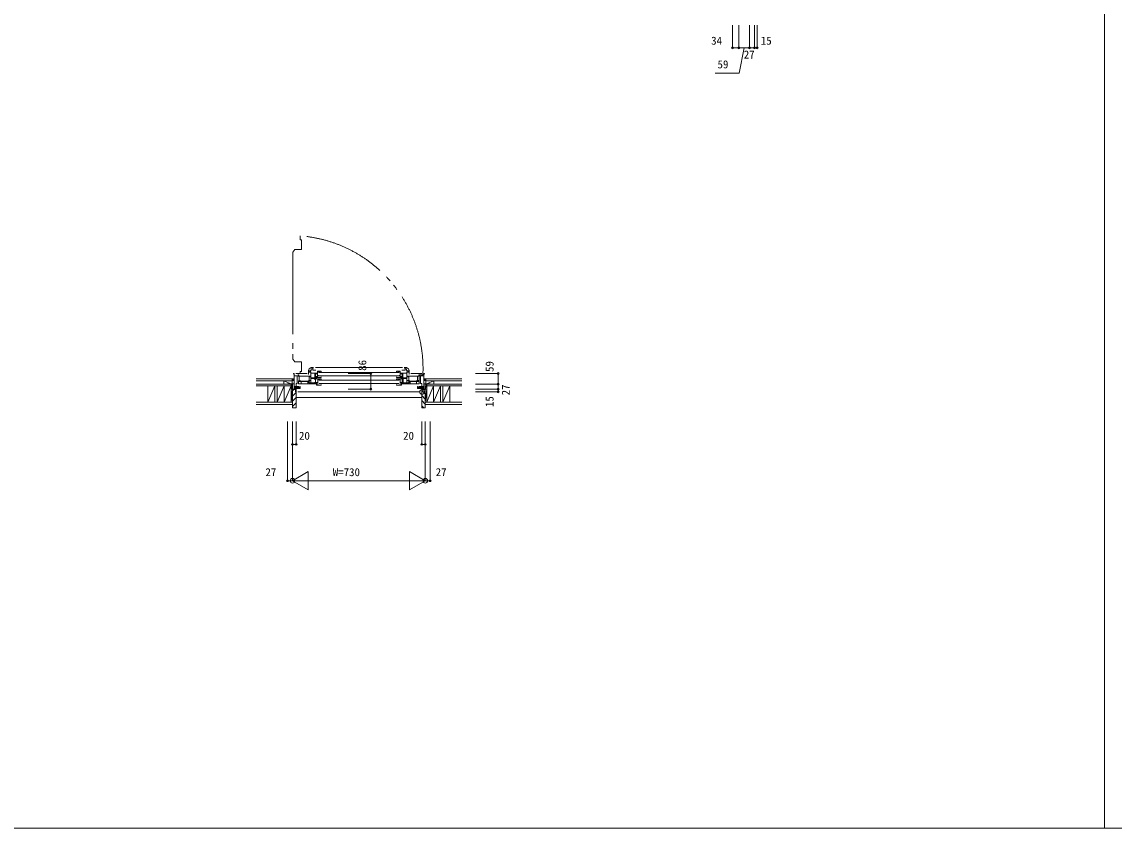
# Model space of a CAD drawing. Units: millimetres, scale not verified. Extents: x -13762 to 13750, y -10012 to 10000.
# Drawn here: x 1301 to 7302, y -10000 to -5571 of the extents above; entities that cross this region are included whole.
import ezdxf
from ezdxf.enums import TextEntityAlignment as Align

# ---------------------------------------------------------------- set-up
doc = ezdxf.new("R2010")
doc.units = ezdxf.units.MM
doc.header["$LTSCALE"] = 50
doc.header["$PDMODE"] = 32
doc.header["$PDSIZE"] = 25
doc.linetypes.add('DOUBLE_CHAIN2', pattern=[12.8, 9, -1, 0.6, -0.6, 0.6, -1])
for name, color, linetype, lineweight in [('0-0_0', 7, 'Continuous', 9), ('0-3_YKK_11', 5, 'Continuous', 9), ('0-5_YKK_13', 4, 'Continuous', 18), ('0-8_YKK_A1', 7, 'Continuous', 9), ('0-9_YSS_KE', 2, 'Continuous', 18)]:
    doc.layers.add(name, color=color, linetype=linetype, lineweight=lineweight)
doc.styles.add('ＭＳ ゴシック', font='')
doc.styles.get('ＭＳ ゴシック').set_extended_font_data('MS Gothic')

msp = doc.modelspace()

# ---------------------------------------------------------------- linework, layer by layer
at = {"layer": '0-0_0'}
for p, q in [((7250, -10000), (7250, 9500)), ((-13750, -10000), (13750, -10000))]:
    msp.add_line(p, q, dxfattribs=at)
at = {"layer": '0-3_YKK_11'}
for p, q in [((2794.16, -7531.5), (2785.3, -7540.36)), ((2785.3, -7531.5), (2795.3, -7531.5)), ((2788.5, -7531.5), (2785.3, -7534.7)), ((2785.3, -7541.5), (2795.3, -7541.5)), ((2795.3, -7536.01), (2789.81, -7541.5)), ((3509.7, -7534.7), (3512.9, -7531.5)), ((3509.7, -7540.36), (3518.56, -7531.5)), ((3519.7, -7531.5), (3509.7, -7531.5)), ((3519.7, -7541.5), (3509.7, -7541.5)), ((3514.21, -7541.5), (3519.7, -7536.01)), ((3519.7, -7544.5), (3519.7, -7531.5)), ((3519.7, -7543.5), (3519.7, -7531.5)), ((2802.5, -7589.5), (2787.5, -7589.5)), ((2787.5, -7589.5), (2787.5, -7691.5)), ((2787.5, -7597.97), (2795.97, -7589.5)), ((2787.5, -7626.25), (2807.5, -7606.25)), ((2804.5, -7591.5), (2802.5, -7589.5)), ((2804.5, -7603), (2804.5, -7591.5)), ((2807.5, -7603.5), (2805, -7603.5)), ((2807.5, -7689.5), (2807.5, -7603.5)), ((3497.5, -7689.5), (3497.5, -7603.5)), ((3497.5, -7603.5), (3500, -7603.5)), ((3500.5, -7591.5), (3502.5, -7589.5)), ((3500.5, -7603), (3500.5, -7591.5)), ((3517.5, -7614.94), (3500.5, -7597.94)), ((3502.5, -7589.5), (3517.5, -7589.5)), ((3517.5, -7589.5), (3517.5, -7691.5)), ((2787.5, -7654.54), (2807.5, -7634.54)), ((2787.5, -7682.82), (2807.5, -7662.82)), ((3497.49, -7633.5), (2807.5, -7633.5)), ((3517.5, -7643.22), (3497.5, -7623.22)), ((3517.5, -7671.51), (3497.5, -7651.51)), ((3509.21, -7691.5), (3497.5, -7679.79)), ((2787.5, -7691.5), (2805.5, -7691.5)), ((3517.5, -7691.5), (3499.5, -7691.5))]:
    msp.add_line(p, q, dxfattribs=at)
for centre, radius, start, end in [((2805, -7603), 0.5, 180, 270), ((3500, -7603), 0.5, 270, 0), ((2805.5, -7689.5), 2, 270, 0), ((3499.5, -7689.5), 2, 180, 270)]:
    msp.add_arc(centre, radius, start, end, dxfattribs=at)
msp.add_point((3499.7, -7603.5), dxfattribs=at)
at = {"layer": '0-5_YKK_13', "linetype": 'DOUBLE_CHAIN2'}
for p, q in [((2800.96, -6821.5), (2789.2, -6836)), ((2789.2, -6836), (2789.2, -7423.6)), ((2837.2, -6821.5), (2800.96, -6821.5)), ((2789.2, -7423.6), (2800.96, -7438.1)), ((2800.96, -7438.1), (2837.2, -7438.1)), ((2837.2, -7438.1), (2837.2, -7491.4)), ((2830.7, -7491.4), (2830.7, -7497.8)), ((2837.2, -7491.4), (2830.7, -7491.4))]:
    msp.add_line(p, q, dxfattribs=at)
at = {"layer": '0-5_YKK_13'}
for p, q in [((2876.2, -7506.5), (2876.2, -7485.02)), ((2876.2, -7487.2), (2886.64, -7487.2)), ((2876.2, -7495.6), (2888.5, -7495.6)), ((2878.3, -7495.6), (2878.3, -7497.6)), ((2879.9, -7477.25), (2890.7, -7468.5)), ((2879.9, -7487.2), (2879.9, -7490.6)), ((2886.5, -7487.2), (2886.5, -7490.6)), ((2886.64, -7487.2), (2890.2, -7484.3)), ((2888.5, -7492.7), (2888.5, -7553.3)), ((2922.5, -7501.4), (2888.5, -7501.4)), ((2890.2, -7477.1), (2898.7, -7477.1)), ((2890.2, -7484.3), (2890.2, -7477.1)), ((2890.7, -7468.5), (2903.7, -7468.5)), ((2898.7, -7473.5), (2898.7, -7484.7)), ((2901.2, -7473.5), (2898.7, -7473.5)), ((2915.7, -7484.7), (2898.7, -7484.7)), ((2901.2, -7468.5), (2901.2, -7473.5)), ((3391.3, -7468.5), (2913.7, -7468.5)), ((2925.5, -7489.9), (2945.5, -7489.9)), ((2925.5, -7489.9), (2925.5, -7524.1)), ((2930.5, -7489.9), (2930.5, -7496.2)), ((2933.5, -7496.7), (3371.5, -7496.7)), ((2936.6, -7489.9), (2936.6, -7494.7)), ((2936.6, -7494.7), (2939.2, -7494.7)), ((2942.7, -7494.7), (2945.5, -7494.7)), ((2945.5, -7494.7), (2945.5, -7489.9)), ((3379.5, -7489.9), (3359.5, -7489.9)), ((3374.5, -7489.9), (3374.5, -7496.2)), ((3379.5, -7489.9), (3379.5, -7524.1)), ((3382.5, -7501.4), (3416.5, -7501.4)), ((3389.3, -7484.7), (3406.3, -7484.7)), ((3414.3, -7468.5), (3401.3, -7468.5)), ((3403.8, -7468.5), (3403.8, -7473.5)), ((3403.8, -7473.5), (3406.3, -7473.5)), ((3406.3, -7473.5), (3406.3, -7484.7)), ((3414.8, -7477.1), (3406.3, -7477.1)), ((3425.1, -7477.25), (3414.3, -7468.5)), ((3414.8, -7484.3), (3414.8, -7477.1)), ((3418.36, -7487.2), (3414.8, -7484.3)), ((3416.5, -7492.7), (3416.5, -7553.3)), ((3428.8, -7495.6), (3416.5, -7495.6)), ((3428.8, -7487.2), (3418.36, -7487.2)), ((3418.5, -7487.2), (3418.5, -7490.6)), ((3425.1, -7487.2), (3425.1, -7490.6)), ((3426.7, -7495.6), (3426.7, -7497.6)), ((3428.8, -7506.5), (3428.8, -7485.02)), ((2760.5, -7559.5), (2760.5, -7561.5)), ((2796.5, -7559.5), (2760.5, -7559.5)), ((2773.15, -7561.5), (2773.15, -7559.5)), ((2787.5, -7561.5), (2787.5, -7559.5)), ((2792.5, -7502.5), (2796.5, -7502.5)), ((2792.5, -7505.5), (2792.5, -7502.5)), ((2796.5, -7502.5), (2796.5, -7588.5)), ((2796.5, -7516), (2813.5, -7516)), ((2869, -7502.5), (2806.5, -7502.5)), ((2807.5, -7578.2), (2807.5, -7556.5)), ((2807.5, -7556.5), (2813.5, -7556.5)), ((2813.5, -7556.5), (2813.5, -7516)), ((2822.9, -7510), (2816.5, -7510)), ((2819.5, -7510), (2819.5, -7512.5)), ((2819.5, -7514.5), (2819.5, -7516.5)), ((2884.5, -7516.5), (2819.5, -7516.5)), ((2821.5, -7542), (2821.5, -7558.5)), ((2823.5, -7546), (2821.5, -7546)), ((2871.5, -7546.2), (2821.5, -7546.2)), ((2821.5, -7558.5), (2916.8, -7558.5)), ((2822.9, -7516.5), (2822.9, -7510)), ((2824.5, -7516.5), (2824.5, -7542)), ((2828.6, -7546), (2833, -7546)), ((2833, -7544.2), (2877, -7544.2)), ((2835.25, -7546.2), (2835.25, -7558.5)), ((2871.5, -7558.5), (2871.5, -7546.2)), ((2871.5, -7552.2), (2878.5, -7552.2)), ((2873.2, -7542.1), (2882.8, -7542.1)), ((2873.2, -7544.2), (2873.2, -7542.1)), ((2876.2, -7506.5), (2878.2, -7506.5)), ((2877, -7544.2), (2877, -7551.9)), ((2878.5, -7516.5), (2878.5, -7558.5)), ((2878.5, -7553.6), (2911.9, -7553.6)), ((2878.6, -7520), (2888.5, -7520)), ((2878.6, -7539.51), (2881.79, -7541.35)), ((2880.65, -7540.7), (2888.5, -7540.7)), ((2882.8, -7540.7), (2882.8, -7542.1)), ((2884.5, -7520), (2884.5, -7516.5)), ((2888.5, -7518.3), (2884.5, -7518.3)), ((2888.5, -7553.3), (2885.5, -7553.3)), ((2888.5, -7525.6), (2921.5, -7525.6)), ((2921.5, -7530.6), (2888.5, -7530.6)), ((2890.15, -7553.6), (2890.15, -7558.5)), ((2908.4, -7530.6), (2908.4, -7535.3)), ((2910.5, -7504.1), (2925.5, -7504.1)), ((2910.5, -7524.1), (2910.5, -7504.1)), ((2929.8, -7524.1), (2910.5, -7524.1)), ((2945.5, -7532.1), (2910.5, -7532.1)), ((2910.5, -7552.1), (2910.5, -7549.6)), ((2926.5, -7552.1), (2910.5, -7552.1)), ((2911.9, -7553.6), (2911.9, -7558.5)), ((2912, -7505.6), (2916.5, -7505.6)), ((2912, -7519.2), (2925.5, -7519.2)), ((2914.5, -7532.1), (2914.5, -7552.1)), ((2914.6, -7505.6), (2914.6, -7519.2)), ((2916.5, -7504.1), (2916.5, -7505.6)), ((2916.5, -7525.6), (2916.5, -7530.6)), ((2916.8, -7558.5), (2916.8, -7552.99)), ((2918.8, -7566.3), (2918.8, -7552.1)), ((2925.5, -7513.4), (2930.5, -7513.4)), ((2926.5, -7532.1), (2926.5, -7566.3)), ((2929.8, -7524), (2929.8, -7524.1)), ((2945.5, -7524), (2929.8, -7524)), ((2930.5, -7513.4), (2930.5, -7517.26)), ((2930.5, -7532.1), (2930.5, -7538.4)), ((3371.5, -7515.7), (2933.5, -7515.7)), ((2933.5, -7538.9), (3371.5, -7538.9)), ((3371.5, -7557.9), (2933.5, -7557.9)), ((2936.6, -7532.1), (2936.6, -7536.9)), ((2936.6, -7536.9), (2939.2, -7536.9)), ((2945.5, -7520.7), (2945.5, -7524)), ((3359.5, -7520.7), (3359.5, -7524)), ((3359.5, -7524), (3375.2, -7524)), ((3359.5, -7536.9), (3359.5, -7532.1)), ((3359.5, -7532.1), (3394.5, -7532.1)), ((3362.3, -7536.9), (3359.5, -7536.9)), ((3374.5, -7513.4), (3374.5, -7517.26)), ((3379.5, -7513.4), (3374.5, -7513.4)), ((3374.5, -7532.1), (3374.5, -7538.4)), ((3375.2, -7524), (3375.2, -7524.1)), ((3375.2, -7524.1), (3394.5, -7524.1)), ((3378.5, -7532.1), (3378.5, -7566.3)), ((3378.5, -7552.1), (3394.5, -7552.1)), ((3394.5, -7504.1), (3379.5, -7504.1)), ((3393, -7519.2), (3379.5, -7519.2)), ((3416.5, -7525.6), (3383.5, -7525.6)), ((3383.5, -7530.6), (3416.5, -7530.6)), ((3386.2, -7566.3), (3386.2, -7552.1)), ((3388.2, -7558.5), (3388.2, -7552.99)), ((3483.5, -7558.5), (3388.2, -7558.5)), ((3388.5, -7504.1), (3388.5, -7505.6)), ((3393, -7505.6), (3388.5, -7505.6)), ((3388.5, -7525.6), (3388.5, -7530.6)), ((3390.4, -7505.6), (3390.4, -7519.2)), ((3390.5, -7532.1), (3390.5, -7552.1)), ((3426.5, -7553.6), (3393.1, -7553.6)), ((3393.1, -7553.6), (3393.1, -7558.5)), ((3394.5, -7524.1), (3394.5, -7504.1)), ((3394.5, -7552.1), (3394.5, -7549.6)), ((3396.6, -7530.6), (3396.6, -7553.6)), ((3414.85, -7553.6), (3414.85, -7558.5)), ((3416.5, -7518.3), (3420.5, -7518.3)), ((3426.4, -7520), (3416.5, -7520)), ((3424.35, -7540.7), (3416.5, -7540.7)), ((3416.5, -7553.3), (3419.5, -7553.3)), ((3420.5, -7516.5), (3485.5, -7516.5)), ((3420.5, -7520), (3420.5, -7516.5)), ((3422.2, -7540.7), (3422.2, -7542.1)), ((3431.8, -7542.1), (3422.2, -7542.1)), ((3426.4, -7539.51), (3423.21, -7541.35)), ((3426.5, -7516.5), (3426.5, -7558.5)), ((3433.5, -7552.2), (3426.5, -7552.2)), ((3428.8, -7506.5), (3426.8, -7506.5)), ((3428, -7544.2), (3428, -7551.9)), ((3471.8, -7544.2), (3428, -7544.2)), ((3431.8, -7544.2), (3431.8, -7542.1)), ((3433.5, -7558.5), (3433.5, -7546.2)), ((3433.5, -7546.2), (3483.5, -7546.2)), ((3438.8, -7502.5), (3498.5, -7502.5)), ((3469.75, -7546.2), (3469.75, -7558.5)), ((3471.8, -7539.9), (3471.8, -7546)), ((3471.8, -7539.9), (3483.5, -7539.9)), ((3476.4, -7546), (3471.8, -7546)), ((3474, -7539.9), (3474, -7516.5)), ((3481.5, -7546), (3483.5, -7546)), ((3482.1, -7510), (3504.1, -7510)), ((3482.1, -7516.5), (3482.1, -7510)), ((3483.5, -7516.5), (3483.5, -7558.5)), ((3485.5, -7510), (3485.5, -7512.5)), ((3485.5, -7514.5), (3485.5, -7516.5)), ((3508.5, -7516), (3491.5, -7516)), ((3491.5, -7556.5), (3491.5, -7516)), ((3497.5, -7556.5), (3491.5, -7556.5)), ((3497.5, -7578.2), (3497.5, -7556.5)), ((3512.5, -7502.5), (3508.5, -7502.5)), ((3508.5, -7502.5), (3508.5, -7588.5)), ((3508.5, -7559.5), (3544.5, -7559.5)), ((3512.5, -7505.5), (3512.5, -7502.5)), ((3517.5, -7561.5), (3517.5, -7559.5)), ((3531.85, -7561.5), (3531.85, -7559.5)), ((3544.5, -7559.5), (3544.5, -7561.5)), ((2787.5, -7585.8), (2787.5, -7588.5)), ((2787.5, -7588.5), (2800.5, -7588.5)), ((2796.5, -7574.3), (2807.5, -7574.3)), ((2796.5, -7578.5), (2830.5, -7578.5)), ((2796.5, -7585.6), (2830.5, -7585.6)), ((2799.3, -7585.8), (2799.3, -7588.5)), ((2805, -7603.5), (2807.5, -7603.5)), ((2807.5, -7574.5), (2823, -7574.5)), ((2807.5, -7576), (2819.7, -7576)), ((2807.5, -7603.5), (2807.5, -7578.5)), ((3487.5, -7603.5), (2817.5, -7603.5)), ((2819.7, -7576), (2819.7, -7578.2)), ((2820, -7574.5), (2820, -7585.6)), ((2827, -7574.5), (2830.5, -7574.5)), ((2830.5, -7574.5), (2830.5, -7585.6)), ((2929.8, -7566.3), (2918.8, -7566.3)), ((2929.8, -7566.2), (2929.8, -7566.3)), ((2945.5, -7566.2), (2929.8, -7566.2)), ((2945.5, -7562.9), (2945.5, -7566.2)), ((3359.5, -7562.9), (3359.5, -7566.2)), ((3359.5, -7566.2), (3375.2, -7566.2)), ((3474.5, -7574.5), (3474.5, -7585.6)), ((3478, -7574.5), (3474.5, -7574.5)), ((3508.5, -7578.5), (3474.5, -7578.5)), ((3508.5, -7585.6), (3474.5, -7585.6)), ((3497.5, -7574.5), (3482, -7574.5)), ((3485, -7574.5), (3485, -7585.6)), ((3497.5, -7576), (3485.3, -7576)), ((3485.3, -7576), (3485.3, -7578.2)), ((3508.5, -7574.3), (3497.5, -7574.3)), ((3497.5, -7603.5), (3497.5, -7578.5)), ((3500, -7603.5), (3497.5, -7603.5)), ((3505.7, -7585.8), (3505.7, -7588.5))]:
    msp.add_line(p, q, dxfattribs=at)
at = {"layer": '0-5_YKK_13', "linetype": 'DOUBLE_CHAIN2'}
msp.add_lwpolyline([(2830.7, -6746.2), (2830.7, -6768.2), (2837.2, -6768.2), (2837.2, -6821.5)], dxfattribs=at)
at = {"layer": '0-5_YKK_13'}
for points in [[(3362.3, -7494.7), (3359.5, -7494.7), (3359.5, -7489.9)], [(3368.4, -7489.9), (3368.4, -7494.7), (3365.8, -7494.7)], [(2821.5, -7542), (2833, -7542), (2833, -7546)], [(2942.7, -7536.9), (2945.5, -7536.9), (2945.5, -7532.1)], [(3368.4, -7532.1), (3368.4, -7536.9), (3365.8, -7536.9)], [(3375.2, -7566.2), (3375.2, -7566.3), (3386.2, -7566.3)], [(3517.5, -7585.8), (3517.5, -7588.5), (3504.5, -7588.5)]]:
    msp.add_lwpolyline(points, dxfattribs=at)
at = {"layer": '0-5_YKK_13', "linetype": 'DOUBLE_CHAIN2'}
msp.add_arc((2773.05, -7475.78), 731.85, 357.31973, 85.48196, dxfattribs=at)
at = {"layer": '0-5_YKK_13'}
for centre, start, end in [((2886.2, -7485.02), 129.03561, 180.00001), ((3418.8, -7485.02), 359.99999, 50.96439)]:
    msp.add_arc(centre, 10, start, end, dxfattribs=at)
at = {"layer": '0-8_YKK_A1'}
for p, q in [((2587.5, -7561.5), (2780, -7561.5)), ((2587.7, -7531.5), (2785.3, -7531.5)), ((2587.7, -7543.5), (2785.3, -7543.5)), ((2740.1, -7561.5), (2785.1, -7561.5)), ((2775.3, -7557.5), (2740.3, -7543.5)), ((2740.3, -7543.5), (2740.3, -7559.5)), ((2780, -7588.5), (2780, -7561.5)), ((2787.5, -7588.5), (2780, -7561.5)), ((2780, -7561.5), (2787.5, -7561.5)), ((2785.3, -7556.5), (2785.3, -7531.5)), ((2785.3, -7543.5), (2785.3, -7559.5)), ((2787.5, -7561.5), (2787.5, -7588.5)), ((2795, -7559.5), (2788.3, -7559.5)), ((3510, -7559.5), (3516.7, -7559.5)), ((3525, -7561.5), (3517.5, -7561.5)), ((3717.3, -7531.5), (3519.7, -7531.5)), ((3519.7, -7543.5), (3564.7, -7543.5)), ((3519.7, -7543.5), (3519.7, -7559.5)), ((3717.3, -7543.5), (3519.7, -7543.5)), ((3519.7, -7556.5), (3519.7, -7544.5)), ((3564.9, -7561.5), (3519.9, -7561.5)), ((3525, -7588.5), (3525, -7561.5)), ((3525, -7570.5), (3525, -7561.5)), ((3717.5, -7561.5), (3525, -7561.5)), ((3529.7, -7557.5), (3564.7, -7543.5)), ((3564.7, -7543.5), (3564.7, -7559.5)), ((2780, -7570.5), (2587.5, -7570.5)), ((2691, -7570.5), (2653, -7659.5)), ((2653, -7659.5), (2653, -7570.5)), ((2653, -7659.5), (2653, -7570.5)), ((2691, -7570.5), (2691, -7659.5)), ((2780, -7570.5), (2742, -7659.5)), ((2787.5, -7588.5), (2787.5, -7659.5)), ((3525, -7588.5), (3517.5, -7659.5)), ((3517.5, -7588.5), (3517.5, -7659.5)), ((3525, -7570.5), (3525, -7659.5)), ((3563, -7570.5), (3525, -7659.5)), ((3525, -7570.5), (3717.5, -7570.5)), ((3525, -7659.5), (3525, -7588.5)), ((3601, -7570.5), (3563, -7659.5)), ((3601, -7659.5), (3601, -7570.5)), ((3614, -7570.5), (3614, -7659.5)), ((3652, -7570.5), (3614, -7659.5)), ((3652, -7659.5), (3652, -7570.5)), ((3652, -7659.5), (3652, -7570.5)), ((2587.5, -7659.5), (2787.5, -7659.5)), ((2587.5, -7672), (2787.5, -7672)), ((2780, -7659.5), (2742, -7659.5)), ((2787.5, -7672), (2787.5, -7659.5)), ((3717.5, -7659.5), (3517.5, -7659.5)), ((3717.5, -7672), (3517.5, -7672))]:
    msp.add_line(p, q, dxfattribs=at)
for points in [[(3517.5, -7561.5), (3517.5, -7588.5), (3525, -7561.5)], [(2742, -7570.5), (2704, -7659.5), (2704, -7570.5)], [(2742, -7570.5), (2742, -7659.5), (2742, -7570.5)], [(2780, -7570.5), (2780, -7659.5), (2780, -7588.5), (2787.5, -7659.5)], [(2780, -7588.5), (2787.5, -7588.5), (2780, -7588.5)], [(3525, -7588.5), (3517.5, -7588.5), (3525, -7588.5)], [(3563, -7659.5), (3563, -7570.5), (3563, -7659.5)]]:
    msp.add_lwpolyline(points, dxfattribs=at)
at = {"layer": '0-9_YSS_KE'}
for p, q in [((5205.6, -5588.29), (5205.6, -5713.29)), ((5239.6, -5588.29), (5239.6, -5713.29)), ((5298.6, -5588.29), (5298.6, -5713.29)), ((5325.6, -5588.29), (5325.6, -5713.29)), ((5340.6, -5588.29), (5340.6, -5713.29)), ((5239.6, -5713.29), (5205.6, -5713.29)), ((5298.6, -5713.29), (5239.6, -5713.29)), ((5269.1, -5713.29), (5242.83, -5851.58)), ((5298.6, -5713.29), (5340.6, -5713.29)), ((5242.83, -5851.58), (5110.86, -5851.58)), ((3093.64, -7502.5), (3218.64, -7502.5)), ((3218.64, -7502.5), (3218.64, -7588.5)), ((3792.7, -7502.5), (3917.7, -7502.5)), ((3792.7, -7561.5), (3917.7, -7561.5)), ((3917.7, -7502.5), (3917.7, -7603.5)), ((3093.64, -7588.5), (3218.64, -7588.5)), ((3792.7, -7588.5), (3917.7, -7588.5)), ((3792.7, -7603.5), (3917.7, -7603.5)), ((2760.5, -7766.5), (2760.5, -8091.5)), ((2787.5, -7766.5), (2787.5, -8091.5)), ((2807.5, -7766.5), (2807.5, -7891.5)), ((3497.5, -7766.5), (3497.5, -7891.5)), ((3517.5, -7766.5), (3517.5, -8091.5)), ((3544.5, -7766.5), (3544.5, -8091.5)), ((2787.5, -7891.5), (2807.5, -7891.5)), ((3497.5, -7891.5), (3517.5, -7891.5)), ((2787.5, -8091.5), (2874.1, -8041.5)), ((2874.1, -8041.5), (2874.1, -8141.5)), ((3430.9, -8041.5), (3517.5, -8091.5)), ((3430.9, -8041.5), (3430.9, -8141.5)), ((2760.5, -8091.5), (2787.5, -8091.5)), ((2787.5, -8091.5), (3517.5, -8091.5)), ((2787.5, -8091.5), (2874.1, -8141.5)), ((3430.9, -8141.5), (3517.5, -8091.5)), ((3517.5, -8091.5), (3544.5, -8091.5))]:
    msp.add_line(p, q, dxfattribs=at)
for centre in [(5205.6, -5713.29), (5239.6, -5713.29), (5298.6, -5713.29), (5325.6, -5713.29), (5340.6, -5713.29), (3218.64, -7502.5), (3917.7, -7502.5), (3917.7, -7561.5), (3218.64, -7588.5), (3917.7, -7588.5), (3917.7, -7603.5), (2787.5, -7891.5), (2807.5, -7891.5), (3497.5, -7891.5), (3517.5, -7891.5), (2760.5, -8091.5), (3544.5, -8091.5)]:
    msp.add_circle(centre, 5, dxfattribs=at)
for p in [(2787.5, -8091.5), (3517.5, -8091.5)]:
    msp.add_point(p, dxfattribs=at)

# ---------------------------------------------------------------- texts
at = {"layer": '0-9_YSS_KE', "style": 'ＭＳ ゴシック'}
for s, p in [('34', (5088.05, -5709.11)), ('15', (5360.75, -5709.11)), ('27', (5267.25, -5785.25)), ('59', (5123.06, -5839.25)), ('20', (2823.38, -7879.5)), ('20', (3395.37, -7879.5)), ('27', (2639.03, -8079.5)), ('W=730', (3008.97, -8079.5)), ('27', (3574.46, -8079.5))]:
    msp.add_text(s, height=43.99, dxfattribs=at).set_placement(p, align=Align.BOTTOM_LEFT)
for s, p in [('86', (3206.64, -7487.7)), ('59', (3905.7, -7493.93)), ('27', (3994.75, -7622.46)), ('15', (3905.7, -7686.74))]:
    msp.add_text(s, height=43.99, rotation=90, dxfattribs=at).set_placement(p, align=Align.BOTTOM_LEFT)

doc.saveas('drawing.dxf')
